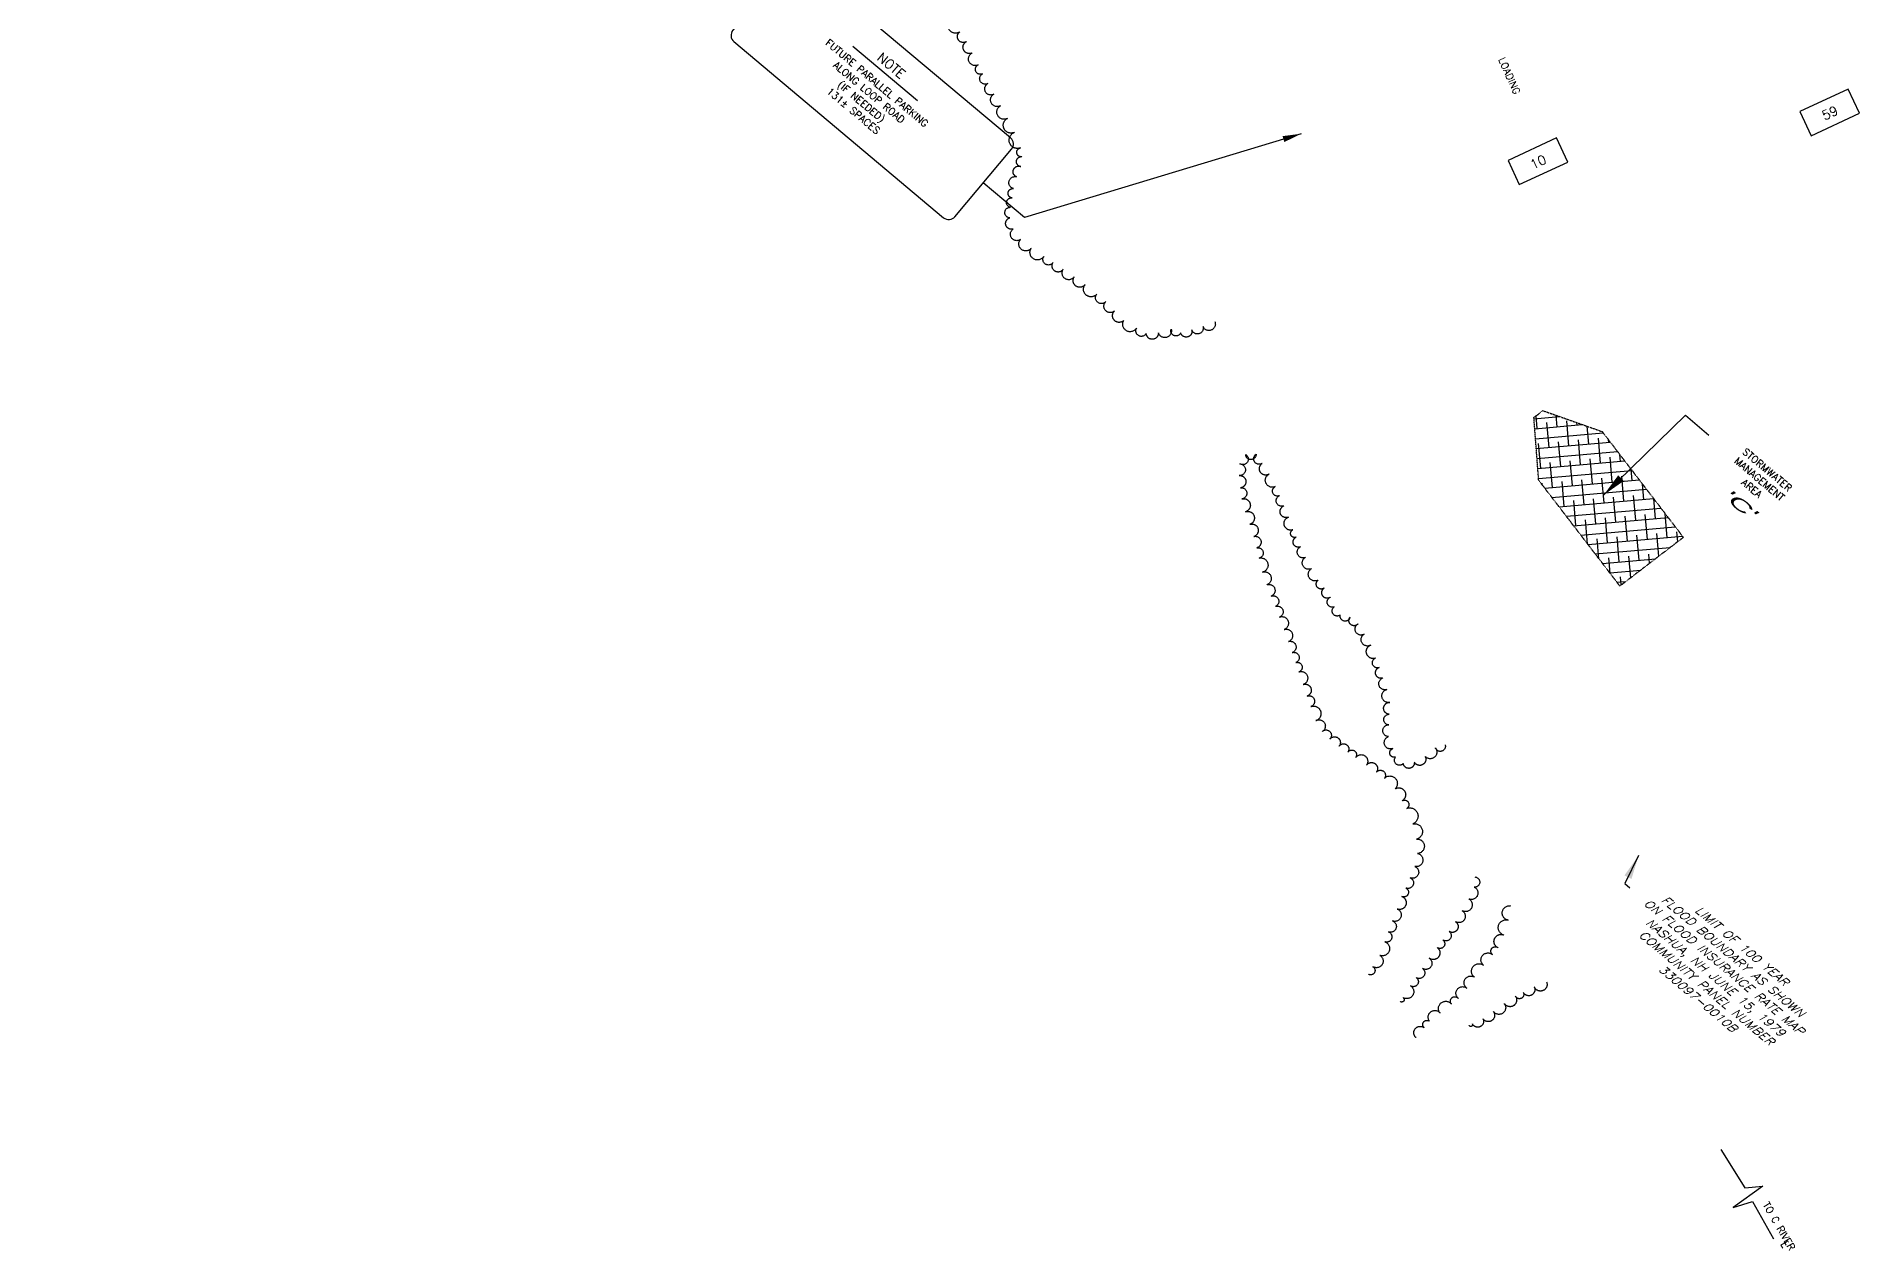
# Model space of a CAD drawing. Header units: feet. Extents: x 1024240 to 1029256, y 89370 to 94394.
# Drawn here: x 1024591 to 1025958, y 90191 to 91101 of the extents above; entities that cross this region are included whole.
import ezdxf
from ezdxf.enums import TextEntityAlignment as Align

# ---------------------------------------------------------------- set-up
doc = ezdxf.new("R2010")
doc.units = ezdxf.units.FT
doc.header["$MEASUREMENT"] = 0
doc.linetypes.add('DASHDOT2', pattern=[0.5, 0.25, -0.125, 0, -0.125])
doc.linetypes.add('PB-EX61$0$LTP600', pattern=[100, 100, 0])
for name, color, linetype in [('E7FLT', 3, 'Continuous'), ('P1SMA', 4, 'DASHDOT2'), ('P6STH', 9, 'Continuous'), ('P7BDT', 3, 'Continuous'), ('P7MST', 3, 'Continuous'), ('P7PLS', 3, 'Continuous'), ('PB-EX61$0$TREELINE', 9, 'PB-EX61$0$LTP600'), ('PBDL', 5, 'Continuous')]:
    doc.layers.add(name, color=color, linetype=linetype)
doc.styles.add('100BS', font='swiss.ttf', dxfattribs={"width": 2, "oblique": 22, "height": 9})
doc.styles.add('60L', font='simplex.shx', dxfattribs={"height": 5.3})
doc.styles.add('60S', font='simplex.shx', dxfattribs={"width": 1.15, "oblique": 22, "height": 6})
doc.styles.add('80L', font='simplex.shx', dxfattribs={"height": 7})
doc.dimstyles.get("Standard").update_dxf_attribs({"dimtxt": 0.18, "dimasz": 0.18, "dimexe": 0.18, "dimexo": 0.0625, "dimgap": 0.09, "dimtad": 0, "dimtih": 1, "dimtoh": 1, "dimdec": 4, "dimzin": 0, "dimdsep": 46, "dimtxsty": 'Standard', "dimcen": 0.09, "dimadec": 0, "dimazin": 0, "dimtfac": 1, "dimtdec": 4, "dimtofl": 0, "dimtmove": 0, "dimatfit": 3, "dimfxl": 1, "dimtolj": 1, "dimtzin": 0, "dimarcsym": 0})

# ---------------------------------------------------------------- blocks, each defined once
blk = doc.blocks.new('PB-EX61')
at = {"layer": 'PB-EX61$0$TREELINE', "flags": 128}
for points in [[(1025474.45, 90887.74, -1), (1025465.62, 90884.01, -1), (1025457.18, 90881.68, -1), (1025448.75, 90879.34, -1), (1025441.75, 90882.12, -1), (1025432.13, 90879.39, -1), (1025422.99, 90878.73, -1), (1025415.78, 90882.92, -1), (1025406.15, 90888.52, -1), (1025399.31, 90895.82, -1), (1025392.76, 90902.81, -1), (1025386.01, 90908.39, -1), (1025377.26, 90915.64, -1), (1025369.05, 90921.34, -1), (1025360.77, 90926.95, -1), (1025353.13, 90932.02, -1), (1025346.21, 90936.61, -1), (1025336.68, 90942.6, -1), (1025328.69, 90949.27, -1), (1025323.22, 90957.15, -1), (1025320.65, 90965.51, -1), (1025321.22, 90973.41, -1), (1025322.36, 90980.4, -1), (1025323.49, 90987.4, -1), (1025325.63, 90996.31, -1), (1025329.02, 91003.93, -1), (1025329.8, 91011.39, -1), (1025328.61, 91017.95, -1), (1025324.27, 91029.67, -1), (1025319, 91040.08, -1), (1025313.77, 91049.57, -1), (1025308.75, 91058.21, -1), (1025304.21, 91066.17, -1), (1025300.33, 91073.55, -1), (1025296.86, 91080.14, -1), (1025292.58, 91089.19, -1), (1025288.21, 91097.72, -1), (1025283.3, 91104.96, -1), (1025276.78, 91114.61, -1), (1025269.5, 91122.64, -1), (1025264.89, 91127.74, -1), (1025257.99, 91134.98, -1), (1025251.04, 91142.19, -1), (1025243.47, 91150.51, -1), (1025237.32, 91158.92, -1), (1025233.39, 91164.3, -1), (1025228.12, 91174.37, -1), (1025224.97, 91183.71, -1), (1025221.9, 91193.34, -1), (1025218.17, 91202.62, -1), (1025214.03, 91210.8, -1), (1025209.8, 91217.98, -1), (1025205.44, 91224.08, -1), (1025199.37, 91232.55, -1), (1025192.55, 91239.28, -1), (1025185.71, 91244.74, -1), (1025179.57, 91249.73, -1), (1025173.1, 91254.99, -1), (1025166.71, 91262.68, -1), (1025162.65, 91267.58, -1), (1025157.39, 91278.46, -1), (1025153.23, 91288.91, -1), (1025149.84, 91298.76, -1), (1025147.68, 91305.06, -1), (1025144.53, 91314.21, -1), (1025141.34, 91323.49, -1), (1025138.08, 91333.01, -1), (1025134.82, 91342.46, -1), (1025131.81, 91351.12, -1), (1025129.07, 91358.99, -1), (1025126.88, 91365.31, -1), (1025123.55, 91374.77, -1), (1025120.33, 91383.79, -1), (1025117.05, 91391.9, -1), (1025114.21, 91399.29, -1), (1025111.68, 91405.91, -1), (1025107.17, 91418.02, -1), (1025104.11, 91426.25, -1), (1025101.32, 91434.1, -1), (1025098.86, 91441.18, -1), (1025096.83, 91447.53, -1), (1025093.9, 91456.66, -1), (1025092.71, 91465.33, -1), (1025092.88, 91473.24, -1), (1025093.09, 91482.9, -1), (1025093.2, 91492.9, -1), (1025093.28, 91500.52, -1), (1025091.97, 91508.81, -1), (1025088.32, 91518.01, -1), (1025084.25, 91527.38, -1), (1025080.4, 91536.15, -1), (1025076.83, 91544.14, -1), (1025074.2, 91551.61, -1), (1025071.96, 91558.33, -1), (1025069.97, 91564.33, -1), (1025066.58, 91572.84, -1), (1025061.86, 91579.71, -1), (1025056.43, 91587.59, -1), (1025050.04, 91592.56, -1), (1025041.29, 91596.47, -1), (1025033.19, 91599.79, -1), (1025025.93, 91602.93, -1), (1025018.6, 91606.11, -1), (1025009.5, 91610.25, -1), (1025001.08, 91613.87, -1), (1024993.08, 91616.23, -1), (1024985.59, 91616.5, -1), (1024975.18, 91616.89, -1), (1024965.8, 91614.91, -1), (1024958.15, 91613.3, -1), (1024948.54, 91610.54, -1), (1024938.97, 91607.64, -1), (1024929.44, 91604.61, -1), (1024920.73, 91601.74, -1), (1024912.84, 91599.05, -1), (1024906.39, 91596.84, -1), (1024896.56, 91593.42, -1), (1024887.52, 91590.24, -1), (1024879.28, 91587.29, -1), (1024871.75, 91584.85, -1), (1024861.44, 91581.52, -1), (1024851.52, 91581.67, -1), (1024845.02, 91586.17, -1), (1024840.32, 91592.3, -1), (1024838.23, 91599.5, -1), (1024840.12, 91605.89, -1), (1024845.75, 91614.04, -1), (1024854.98, 91621.17, -1), (1024864.57, 91626.21, -1), (1024870.84, 91629.51, -1), (1024882.74, 91634.53, -1), (1024892.78, 91638.24, -1), (1024903.04, 91642.85, -1), (1024912.25, 91647.71, -1), (1024920.61, 91652.39, -1), (1024927.96, 91657.14, -1), (1024934.01, 91662.25, -1), (1024938.79, 91666.3, -1), (1024938.02, 91676.27, -1), (1024937.53, 91682.57, -1), (1024934.2, 91694.18, -1), (1024930.85, 91704.92, -1), (1024927.58, 91714.81, -1), (1024924.32, 91723.82, -1), (1024921.78, 91730.83, -1), (1024917.37, 91737.51, -1), (1024910.13, 91743.07, -1), (1024900.52, 91745.87, -1), (1024894.11, 91747.74, -1), (1024884.2, 91749.77, -1), (1024874.21, 91751.6, -1), (1024864.01, 91753.71, -1), (1024855.36, 91757.15, -1), (1024848.93, 91761.16, -1), (1024842.9, 91766.29, -1), (1024839.4, 91772.45, -1), (1024838.02, 91782.84, -1), (1024840.57, 91791.51, -1), (1024846.35, 91797.94, -1), (1024856.02, 91801.79, -1), (1024862.09, 91804.2, -1), (1024869.72, 91805.23, -1), (1024878.64, 91809.65, -1), (1024887.91, 91814.5, -1), (1024896.31, 91819.93, -1), (1024904.37, 91825.13, -1), (1024903.53, 91833.04, -1), (1024900.53, 91842.35, -1), (1024897.03, 91852.16, -1), (1024893.92, 91861.23, -1), (1024891.12, 91869.51, -1), (1024888.47, 91876.98, -1), (1024885.21, 91886.19, -1), (1024881.35, 91892.75, -1), (1024875.18, 91898.35, -1), (1024866.89, 91898.64, -1), (1024859.7, 91896.5, -1), (1024850.07, 91893.64, -1), (1024842.18, 91896.42, -1), (1024838.63, 91903.46, -1), (1024840.27, 91910.79, -1), (1024840.14, 91917.87, -1), (1024839.99, 91926.1, -1), (1024837.68, 91934.97, -1), (1024835.3, 91942.95, -1), (1024833.01, 91950.1, -1), (1024830.95, 91956.44, -1), (1024827.99, 91965.55, -1), (1024825.2, 91973.84, -1), (1024822.52, 91981.29, -1), (1024819.94, 91988.42, -1), (1024816.41, 91997.78, -1), (1024812.95, 92006.27, -1), (1024809.14, 92013.68, -1), (1024804, 92023.69, -1), (1024798.42, 92032.48, -1), (1024793.04, 92040.41, -1), (1024788.26, 92047.74, -1), (1024784.98, 92052.78, -1), (1024782.4, 92060.06, -1), (1024777.83, 92068.7, -1), (1024773.45, 92076.75, -1), (1024769.43, 92084.05, -1), (1024765.81, 92090.62, -1), (1024762.61, 92096.46, -1), (1024758.53, 92103.91, -1), (1024754.45, 92111.65, -1), (1024751.25, 92118.89, -1), (1024746.87, 92128.8, -1), (1024743.45, 92138.2, -1), (1024740.57, 92146.9, -1), (1024737.83, 92154.77, -1), (1024735.14, 92162.5, -1), (1024730.54, 92169.52, -1), (1024724.09, 92175.16, -1), (1024715.93, 92178.3, -1), (1024708.47, 92180.97, -1), (1024701.15, 92183.59, -1), (1024694.13, 92188.72, -1), (1024690.73, 92196.02, -1), (1024691.56, 92204.31, -1), (1024693.13, 92211.65, -1), (1024695.11, 92220.89, -1), (1024700.21, 92227.73, -1), (1024697.69, 92236.11, -1), (1024694.92, 92243.52, -1), (1024692.11, 92250.02, -1), (1024689.66, 92255.68, -1), (1024685.32, 92263.76, -1), (1024680.25, 92270.37, -1), (1024676.54, 92275.21, -1), (1024668.87, 92282.26, -1), (1024662.83, 92289.71, -1), (1024657.8, 92296.87, -1), (1024653.19, 92303.3, -1), (1024647.19, 92311.66, -1), (1024640.48, 92315.88, -1), (1024632.98, 92316.54, -1), (1024624.74, 92315.26, -1), (1024616.84, 92314.03, -1), (1024609.57, 92316, -1), (1024602.14, 92322.06, -1), (1024596.94, 92326.31, -1), (1024592.74, 92333.16, -1), (1024592.74, 92333.16)], [(1025647.17, 90570.57, -1), (1025639.82, 90568.2, -1), (1025632.13, 90561.82, -1), (1025624.05, 90557.47, -1), (1025615.78, 90556.52, -1), (1025609.99, 90561.3, -1), (1025607.84, 90567.6, -1), (1025604.74, 90576.67, -1), (1025604.83, 90585.42, -1), (1025605.27, 90593.33, -1), (1025605.76, 90602.31, -1), (1025603.49, 90611.94, -1), (1025600.47, 90620.59, -1), (1025597.61, 90628.42, -1), (1025595.02, 90635.46, -1), (1025591.43, 90645.24, -1), (1025586.44, 90653.41, -1), (1025581.75, 90661.09, -1), (1025575.9, 90666.18, -1), (1025568.49, 90667.76, -1), (1025563.92, 90673.91, -1), (1025561.15, 90681.15, -1), (1025556.32, 90687.94, -1), (1025552.03, 90693.96, -1), (1025547.06, 90702.64, -1), (1025542.51, 90711.07, -1), (1025538.65, 90718.92, -1), (1025535.48, 90726.18, -1), (1025533.06, 90731.72, -1), (1025529.59, 90741.09, -1), (1025526.27, 90749.64, -1), (1025523.01, 90757.31, -1), (1025519.77, 90764.07, -1), (1025515.27, 90773.47, -1), (1025509.98, 90781.46, -1), (1025505.44, 90788.3, -1), (1025497.61, 90788.14, -1), (1025493.27, 90781.11, -1), (1025492.71, 90772.31, -1), (1025493.74, 90763.2, -1), (1025494.7, 90754.8, -1), (1025497.51, 90745.23, -1), (1025500.78, 90735.76, -1), (1025503.74, 90726.64, -1), (1025505.88, 90718.16, -1), (1025507.7, 90710.45, -1), (1025510.18, 90699.91, -1), (1025513.37, 90690.43, -1), (1025516.74, 90681.91, -1), (1025519.84, 90674.17, -1), (1025523, 90666.28, -1), (1025526.42, 90656.89, -1), (1025529.62, 90647.85, -1), (1025532.5, 90639.59, -1), (1025535.09, 90632.11, -1), (1025537.5, 90625.15, -1), (1025540.74, 90615.69, -1), (1025543.72, 90607.02, -1), (1025546.52, 90599.17, -1), (1025550.3, 90588.58, -1), (1025554.96, 90580.43, -1), (1025560.69, 90574.69, -1), (1025567.77, 90569.54, -1), (1025574.26, 90565.02, -1), (1025580.08, 90560.97, -1), (1025588.22, 90555.3, -1), (1025595.61, 90549.88, -1), (1025601.69, 90545.42, -1), (1025609.7, 90537.52, -1), (1025614.99, 90528.54, -1), (1025618.37, 90522.8, -1), (1025622.82, 90511.12, -1), (1025625.8, 90499.84, -1), (1025626.54, 90489.03, -1), (1025624.48, 90479.25, -1), (1025620.99, 90470.77, -1), (1025617.61, 90463.15, -1), (1025614.76, 90456.72, -1), (1025611.19, 90447.38, -1), (1025607.75, 90438.44, -1), (1025604.65, 90430.26, -1), (1025601.95, 90422.81, -1), (1025598.27, 90412.62, -1), (1025593.02, 90404.11, -1), (1025589.57, 90398.51, -1), (1025589.57, 90398.51)], [(1025669.49, 90471.39, -1), (1025669.01, 90463.71, -1), (1025664.83, 90454.97, -1), (1025659.97, 90446.05, -1), (1025655.02, 90437.85, -1), (1025650.12, 90430.59, -1), (1025645.44, 90424.21, -1), (1025641.23, 90418.51, -1), (1025635.29, 90410.47, -1), (1025630.07, 90402.94, -1), (1025625.4, 90396.03, -1), (1025621.29, 90389.76, -1), (1025615.59, 90381.05, -1), (1025613.55, 90377.94)], [(1025625.4, 90350.94, -1), (1025631.5, 90358.33, -1), (1025635.52, 90363.2, -1), (1025643.34, 90369.44, -1), (1025651.8, 90376.21, -1), (1025657.03, 90380.4, -1), (1025663.41, 90388.02, -1), (1025669.25, 90396.18, -1), (1025675.85, 90405.29, -1), (1025682.6, 90413.23, -1), (1025686.91, 90418.31, -1), (1025691.13, 90427.89, -1), (1025694.49, 90439.06, -1), (1025696.24, 90449.75, -1), (1025696.26, 90449.9)], [(1025723.25, 90392.69, -1), (1025713.95, 90389.03, -1), (1025705.78, 90384.87, -1), (1025699.98, 90381.92, -1), (1025691.58, 90376.43, -1), (1025683.43, 90370.47, -1), (1025675.56, 90365.01, -1), (1025667.63, 90361.3, -1), (1025665.13, 90360.13)]]:
    blk.add_lwpolyline(points, format="xyb", dxfattribs=at)
blk = doc.blocks.new('TNUM')
blk.add_lwpolyline([(-0.2, 0.1), (-0.2, -0.1), (0.2, -0.1), (0.2, 0.1)], close=True)
at = {"style": '80L'}
blk.add_attdef('????', text='', height=0.07, dxfattribs=at).set_placement((0, -0.04), align=Align.CENTER)

msp = doc.modelspace()

# ---------------------------------------------------------------- hatches: boundary and pattern name
at = {"layer": 'P6STH'}
h = msp.add_hatch(dxfattribs=at)
h.set_pattern_fill('ANSI38', color=256, scale=60, style=0)
h.set_pattern_definition([(5, (0, 0), (-0.65366807, 7.471460236), []), (95, (0, 0), (-8.778796377, 14.2892524), [18.75, -11.25])])
h.paths.add_polyline_path([(1025778.2, 90689.5), (1025717.3, 90768.8), (1025713.7, 90815.8), (1025720.4, 90821), (1025764.9, 90805.3), (1025825.8, 90726)])

# ---------------------------------------------------------------- linework, layer by layer
at = {"layer": 'P1SMA', "flags": 128}
msp.add_lwpolyline([(1025778.2, 90689.5), (1025717.3, 90768.8), (1025713.7, 90815.8), (1025720.4, 90821), (1025764.9, 90805.3), (1025825.8, 90726)], close=True, dxfattribs=at)
at = {"layer": 'P7MST'}
msp.add_line((1025202.9, 91094.3), (1025251.5, 91053.5), dxfattribs=at)
at = {"layer": 'P7MST', "color": 6}
msp.add_lwpolyline([(1025113, 91106.1, 0.414214), (1025113.8, 91097.7), (1025271.1, 90965.6, 0.414214), (1025279.6, 90966.4), (1025322, 91017, 0.414214), (1025321.3, 91025.4), (1025163.9, 91157.5, 0.414214), (1025155.5, 91156.7)], format="xyb", close=True, dxfattribs=at)
at = {"layer": 'PBDL', "flags": 128}
msp.add_lwpolyline([(1025854, 90267.2), (1025871.9, 90238.3), (1025885.3, 90239.5), (1025863.1, 90223.6), (1025877.7, 90228.2), (1025893.4, 90200.1)], dxfattribs=at)

# ---------------------------------------------------------------- block references
msp.add_blockref('PB-EX61', (0, 0))
at = {"layer": 'P7PLS', "xscale": 100.0000000000326, "yscale": 100, "zscale": 100, "rotation": 24.93816079102908}
for p, values in [((1025935.5, 91044.6), {'????': '59'}), ((1025716.7, 91007.9), {'????': '10'})]:
    msp.add_blockref('TNUM', p, dxfattribs=at).add_auto_attribs(values)

# ---------------------------------------------------------------- texts
at = {"layer": 'E7FLT', "style": '60S', "oblique": 22, "width": 1.15}
for s, p in [('ON FLOOD INSURANCE RATE MAP', (1025854.4, 90401.8)), ('FLOOD BOUNDARY AS SHOWN', (1025861, 90409.7)), ('LIMIT OF 100 YEAR', (1025867.7, 90417.5)), ('NASHUA, NH JUNE 15, 1979', (1025847.8, 90393.9)), ('COMMUNITY PANEL NUMBER', (1025841.2, 90386)), ('330097-0010B', (1025834.6, 90378.1))]:
    msp.add_text(s, height=6, rotation=320, dxfattribs=at).set_placement(p, align=Align.CENTER)
at = {"layer": 'P7BDT', "style": '60L'}
for s, rotation, p in [('TO C RIVER', 300.0231, (1025885.2, 90225.8)), ('L', 299.9284, (1025898.5, 90196.2))]:
    msp.add_text(s, height=5.3, rotation=rotation, dxfattribs=at).set_placement(p)
at = {"layer": 'P7MST'}
for s, height, style, p in [('FUTURE PARALLEL PARKING', 5.3, '60L', (1025219.4, 91064.5)), ('NOTE', 7, '80L', (1025229.7, 91076.9)), ('ALONG LOOP ROAD', 5.3, '60L', (1025213.5, 91057.6)), ('131%%p SPACES', 5.3, '60L', (1025201.8, 91043.7)), ('(IF NEEDED)', 5.3, '60L', (1025207.7, 91050.6)), ('STORMWATER', 5.3, '60L', (1025887, 90774.6)), ('MANAGEMENT', 5.3, '60L', (1025881.2, 90767.6)), ('AREA', 5.3, '60L', (1025875.4, 90760.7))]:
    msp.add_text(s, height=height, rotation=320, dxfattribs=dict(at, style=style)).set_placement(p, align=Align.CENTER)
at = {"layer": 'P7MST', "style": '60L'}
msp.add_text('LOADING', height=5.3, rotation=293.9347, dxfattribs=at).set_placement((1025687, 91084.3))
at = {"layer": 'P7MST', "style": '100BS', "oblique": 22, "width": 2}
msp.add_text("'C'", height=9, rotation=320, dxfattribs=at).set_placement((1025864.7, 90748), align=Align.CENTER)

# ---------------------------------------------------------------- leaders
at = {"layer": 'E7FLT'}
msp.add_leader([(1025792.2, 90487.4), (1025781.9, 90466.5), (1025785.7, 90463.2)], dimstyle='Standard', override={"dimscale": 100, "dimexo": 0.0625, "dimdec": 4, "dimtxsty": '60S', "dimaunit": 0}, dxfattribs=at)
at = {"layer": 'P7MST'}
for points, override in [([(1025539.3, 91028.6), (1025331.7, 90965.8), (1025300.8, 90991.7)], {"dimscale": 100, "dimasz": 0.14, "dimexo": 0.0625, "dimdec": 4, "dimtxsty": '60S', "dimaunit": 0}), ([(1025766.1, 90757.8), (1025827.3, 90817.5), (1025845, 90802.7)], {"dimscale": 100, "dimexo": 0.0625, "dimdec": 4, "dimtxsty": '60S', "dimaunit": 0})]:
    msp.add_leader(points, dimstyle='Standard', override=override, dxfattribs=at)

doc.saveas('drawing.dxf')
